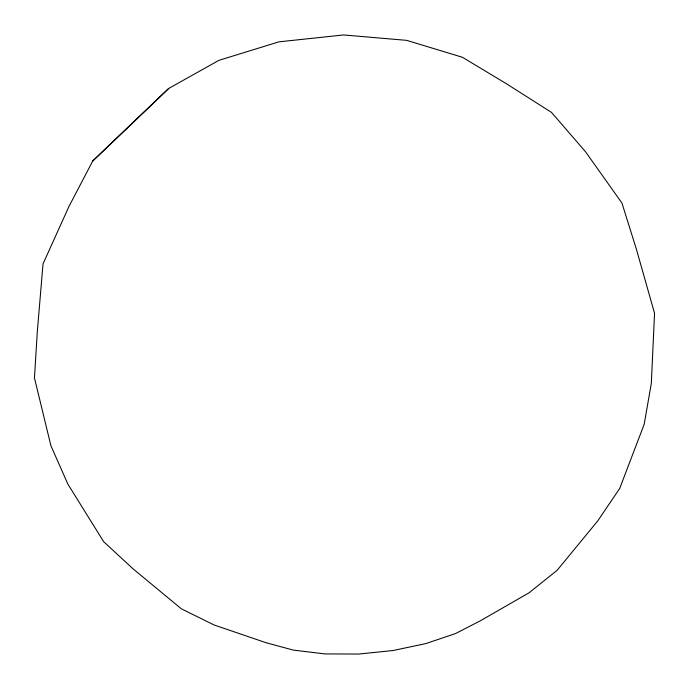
<?xml version="1.0" encoding="UTF-8"?>
<svg xmlns="http://www.w3.org/2000/svg" width="689" height="689" viewBox="0 0 689 689"><rect width="100%" height="100%" fill="white"/><g stroke="black" fill="none" stroke-linecap="round" stroke-linejoin="round"><path stroke-width="1.03" d="M92.731 160.993L69.064 206.261L43.028 263.878L37.352 331.151L34.45 377.925L50.917 445.731L67.823 484.04L103.677 541.692L132.968 568.761L181.353 608.826L214.115 624.983L266.135 642.742L293.368 650.106L324.803 653.913L358.599 654.05L392.885 650.554L425.793 643.612L455.498 633.57L480.199 620.892L529.109 592.773L557.091 570.346L597.664 521.013L619.652 488.561L644.137 424.433L651.32 383.454L654.55 313.288L636.36 249.117L621.943 203.04L585.529 151.769L551.544 112.436L506.208 83.61L462.362 57.247L406.631 40.35L343.596 34.95L279.002 41.831L218.913 60.339L168.71 88.459L92.731 160.993L168.71 88.459"/></g></svg>
